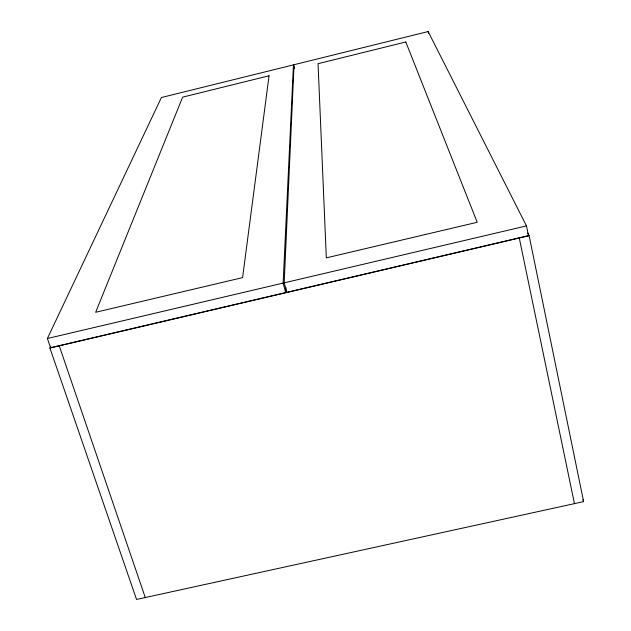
<?xml version="1.0" encoding="UTF-8"?>
<svg xmlns="http://www.w3.org/2000/svg" width="631" height="631" viewBox="0 0 631 631"><rect width="100%" height="100%" fill="white"/><g stroke="black" fill="none" stroke-linecap="round" stroke-linejoin="round"><path stroke-width="0.95" d="M294.409 68.59L293.454 64.867L161.394 97.529L47.38 338.516L50.543 347.705L285.717 292.563L285.922 287.649M284.187 282.854L294.046 64.717L428.133 31.55L526.483 225.906L528.478 235.647L286.782 292.319L284.187 282.854L526.483 225.906M285.717 292.563L283.122 283.106L293.454 64.867M527.8 233.06L529.117 235.702L583.62 501.629L136.548 599.45L49.928 348.044L50.748 346.253M47.38 338.516L283.122 283.106M49.928 348.044L529.117 235.702M582.902 499.799L583.62 501.629M59.259 345.859L145.272 597.541M428.133 31.55L428.552 33.443M519.274 238.005L574.455 503.641M269.058 75.783L242.58 277.624L95.66 312.282L182.643 97.135L269.058 75.783M405.812 41.993L318.048 63.684L326.33 257.866L477.21 222.278L405.812 41.993"/></g></svg>
